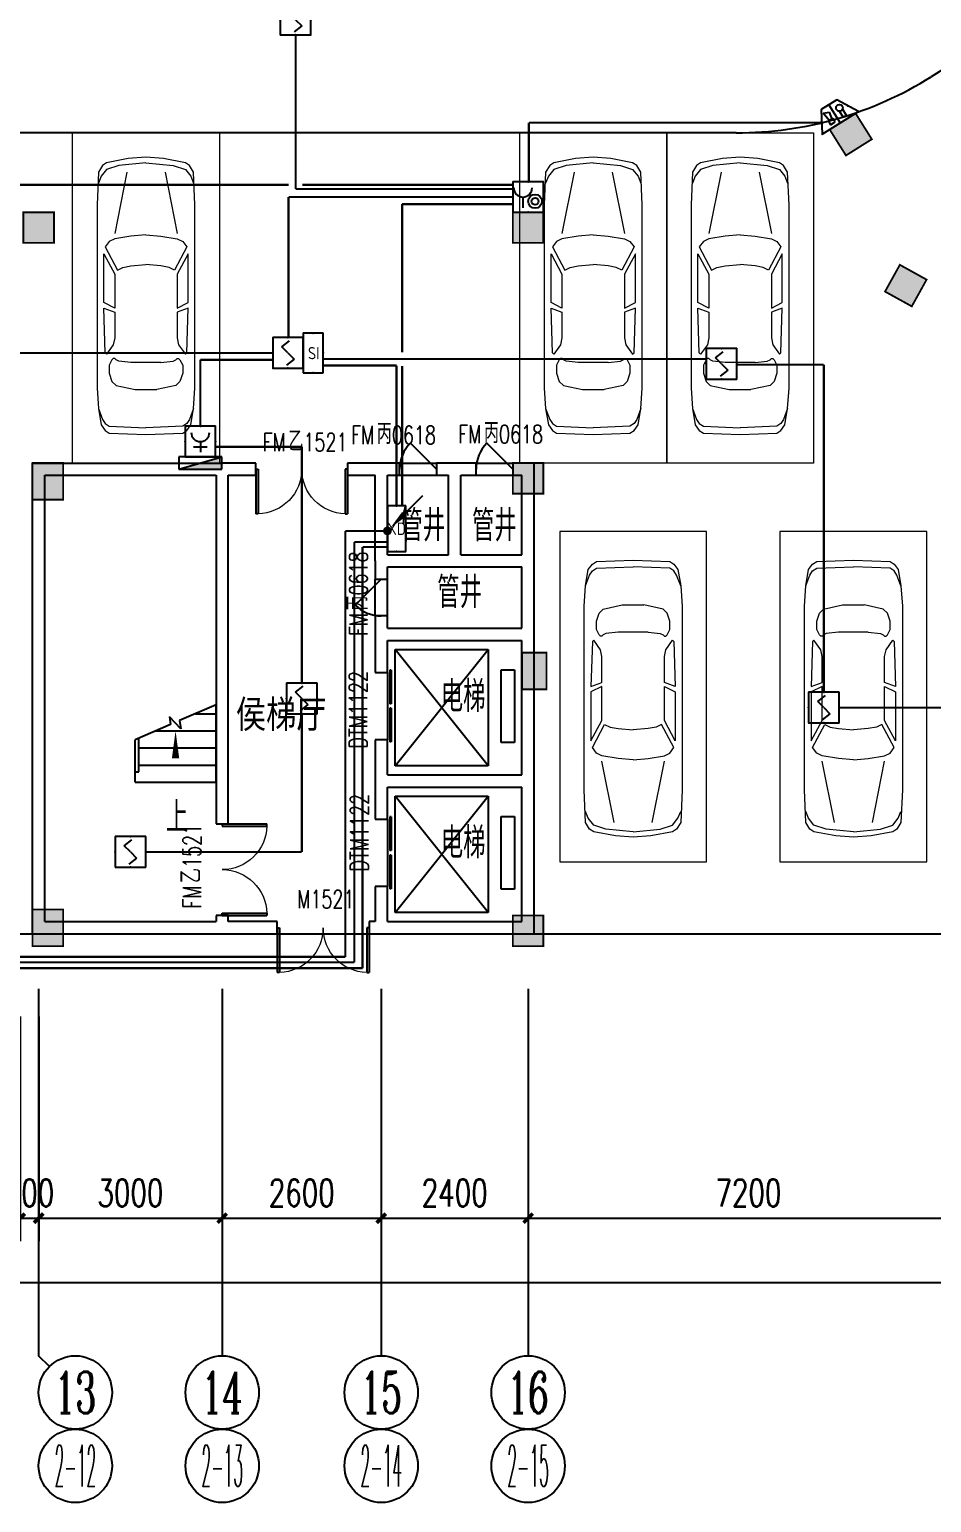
# Model space of a CAD drawing. Extents: x -6243262 to 3079315, y -2914302 to 172723.
# Drawn here: x -2335129 to -2320385, y -1016897 to -992807 of the extents above; entities that cross this region are included whole.
import ezdxf
from ezdxf.enums import TextEntityAlignment as Align

# ---------------------------------------------------------------- set-up
doc = ezdxf.new("R2010")
doc.units = 0
doc.header["$LTSCALE"] = 1000
doc.linetypes.add('DOTE', pattern=[2.42, 2, -0.2, 0.02, -0.2])
for name, color, linetype in [('0-柱2', 6, 'Continuous'), ('0-柱网', 2, 'Continuous'), ('0-道路', 4, 'Continuous'), ('A-DOOR', 141, 'Continuous'), ('A-DOOR-IDEN', 7, 'Continuous'), ('A-FLOR-EVTR', 2, 'Continuous'), ('AXIS', 3, 'Continuous'), ('AXIS_TEXT', 7, 'Continuous'), ('DIM_SYMB', 3, 'Continuous'), ('DOOR_FIRE', 4, 'Continuous'), ('DOOR_FIRE_TEXT', 7, 'Continuous'), ('EQUIP-消防', 3, 'Continuous'), ('EQUIP-箱柜', 3, 'Continuous'), ('EQUIP_消火栓', 7, 'Continuous'), ('LWIRE', 4, 'Continuous'), ('PUB_TEXT', 7, 'Continuous'), ('STAIR', 2, 'Continuous'), ('WALL', 9, 'Continuous'), ('WINDOW', 4, 'Continuous'), ('WINDOW_TEXT', 7, 'Continuous'), ('WIRE-消防', 5, 'DOTE'), ('WIRE-消防控制', 4, 'TG_C'), ('WIRE-消防电话', 4, 'TG_F')]:
    doc.layers.add(name, color=color, linetype=linetype)
doc.layers.add('车位', color=252, linetype='Continuous', lineweight=5)
doc.styles.add('-宋体', font='', dxfattribs={"width": 0.8})
doc.styles.add('_TCH_AXIS', font='COMPLEX', dxfattribs={"bigfont": 'GBCBIG'})
doc.styles.add('_TCH_DIM', font='SIMPLEX', dxfattribs={"bigfont": 'GBCBIG'})
doc.styles.add('_TCH_DIM_T3', font='SIMPLEX', dxfattribs={"width": 0.705882, "bigfont": 'GBCBIG'})
doc.styles.add('_TCH_WINDOW', font='SIMPLEX', dxfattribs={"height": 3.5, "bigfont": 'GBCBIG'})
doc.styles.add('_TEL_ATTDEF', font='gbenor', dxfattribs={"bigfont": 'gbcbig'})
doc.styles.add('_TEL_DIM', font='SIMPLEX', dxfattribs={"width": 0.8, "height": 3.5, "bigfont": 'HZTXT'})
doc.styles.add('COMPLEX', font='COMPLEX')
doc.styles.get("Standard").update_dxf_attribs({"font": 'gbenor.shx', "bigfont": 'gbcbig.shx'})
doc.styles.add('TG_LINETYPE', font='SIMPLEX', dxfattribs={"width": 0.8, "height": 3.5, "bigfont": 'HZTXT'})
doc.styles.get('-宋体').set_extended_font_data('SimSun')
doc.linetypes.add('TG_C', pattern='A,2,-0.4,["C",TG_LINETYPE,S=0.1,R=0,X=-0.27,Y=-0.15],0', length=2.4)
doc.linetypes.add('TG_F', pattern='A,2,-0.4,["F",TG_LINETYPE,S=0.1,R=0,X=-0.28,Y=-0.15],0', length=2.4)
doc.dimstyles.new('_TCH_ARCH&&150', dxfattribs={"dimtxt": 446.25, "dimasz": 150, "dimexe": 375, "dimexo": 450, "dimgap": 189.375, "dimtad": 1, "dimdec": 0, "dimzin": 0, "dimdsep": 46, "dimtxsty": '_TCH_DIM_T3', "dimblk": 'ARCHTICK', "dimcen": 0.09, "dimclrt": 7, "dimazin": 2, "dimtfac": 1, "dimtdec": 0, "dimtix": 1, "dimtmove": 2, "dimatfit": 3, "dimfxl": 0, "dimtolj": 1, "dimtzin": 0, "dimarcsym": 0})

# ---------------------------------------------------------------- blocks, each defined once
blk = doc.blocks.new('chewei')
at = {"layer": '车位', "color": 0}
for p, q in [((49023, 154737), (49090, 154915)), ((49090, 154915), (49134, 154982)), ((49134, 154982), (49201, 155026)), ((49201, 155026), (49801, 155049)), ((50401, 155026), (49801, 155049)), ((50467, 154982), (50401, 155026)), ((50512, 154915), (50467, 154982)), ((50578, 154737), (50512, 154915)), ((49312, 154360), (49623, 154426)), ((49623, 154426), (49978, 154426)), ((50290, 154360), (49978, 154426)), ((49201, 154160), (49245, 154293)), ((49245, 154293), (49312, 154360)), ((50356, 154293), (50290, 154360)), ((50401, 154160), (50356, 154293)), ((49201, 154026), (49201, 154160)), ((49245, 153938), (49201, 154026)), ((49267, 153915), (49245, 153938)), ((49312, 153938), (49290, 153915)), ((49356, 153960), (49312, 153938)), ((49556, 153982), (49356, 153960)), ((50045, 153982), (49556, 153982)), ((50045, 153982), (50245, 153960)), ((50245, 153960), (50290, 153938)), ((50290, 153938), (50312, 153915)), ((50334, 153915), (50356, 153938)), ((50356, 153938), (50401, 154026)), ((50401, 154026), (50401, 154160)), ((49134, 153826), (49112, 153093)), ((49156, 153849), (49134, 153826)), ((49267, 153693), (49156, 153849)), ((49290, 153915), (49267, 153915)), ((50312, 153915), (50334, 153915)), ((50334, 153693), (50445, 153849)), ((50445, 153849), (50467, 153826)), ((50467, 153826), (50490, 153093)), ((49290, 153582), (49267, 153693)), ((49290, 153160), (49290, 153582)), ((50312, 153582), (50334, 153693)), ((50312, 153160), (50312, 153582)), ((49112, 153093), (49290, 153160)), ((49290, 153093), (49112, 153004)), ((49112, 153004), (49112, 152204)), ((49290, 152538), (49290, 153093)), ((50490, 153093), (50312, 153160)), ((50312, 153093), (50490, 153004)), ((50312, 152538), (50312, 153093)), ((50490, 153004), (50490, 152204)), ((49112, 152204), (49290, 152538)), ((50490, 152204), (50312, 152538)), ((49134, 152093), (49334, 152471)), ((49334, 152471), (49423, 152427)), ((49423, 152427), (49556, 152404)), ((49556, 152404), (49801, 152382)), ((50045, 152404), (49801, 152382)), ((50178, 152427), (50045, 152404)), ((50267, 152471), (50178, 152427)), ((50467, 152093), (50267, 152471)), ((49201, 152004), (49134, 152093)), ((50401, 152004), (50467, 152093)), ((49290, 151960), (49201, 152004)), ((49556, 151916), (49290, 151960)), ((49490, 150871), (49290, 151871)), ((49801, 151893), (49556, 151916)), ((49801, 151893), (50045, 151916)), ((50045, 151916), (50312, 151960)), ((50112, 150871), (50312, 151871)), ((50312, 151960), (50401, 152004)), ((49067, 150938), (49023, 151049)), ((50534, 150938), (50578, 151049)), ((49156, 150827), (49067, 150938)), ((49356, 150760), (49156, 150827)), ((50245, 150760), (50445, 150827)), ((50445, 150827), (50534, 150938)), ((49801, 150716), (49356, 150760)), ((49801, 150716), (50245, 150760))]:
    blk.add_line(p, q, dxfattribs=at)
for points in [[(48601, 150227), (51001, 150227), (51001, 155627), (48601, 155627)], [(50578, 154737), (50601, 154404), (50601, 151404), (50578, 150871), (50512, 150760), (50445, 150716), (50090, 150649), (49801, 150627), (49512, 150649), (49156, 150716), (49090, 150760), (49023, 150871), (49001, 151404), (49001, 154404), (49023, 154737), (49067, 155004), (49134, 155093), (49201, 155137), (49801, 155160), (50401, 155137), (50467, 155093), (50534, 155004)]]:
    blk.add_lwpolyline(points, close=True, dxfattribs=at)
blk = doc.blocks.new('0-柱2')
at = {"layer": '0-柱2'}
h = blk.add_hatch(color=0, dxfattribs=at)
h.dxf.hatch_style = 1
h.paths.add_polyline_path([(63729, 13354), (63995, 12930), (64418, 13195), (64152, 13619)])
h = blk.add_hatch(color=0, dxfattribs=at)
h.dxf.hatch_style = 1
h.paths.add_polyline_path([(50550, 12000), (51050, 12000), (51050, 11500), (50550, 11500)])
h = blk.add_hatch(color=0, dxfattribs=at)
h.dxf.hatch_style = 1
h.paths.add_polyline_path([(58550, 12000), (59050, 12000), (59050, 11500), (58550, 11500)])
h = blk.add_hatch(color=0, dxfattribs=at)
h.dxf.hatch_style = 1
h.paths.add_polyline_path([(64634, 10704), (65071, 10462), (65313, 10899), (64876, 11141)])
at = {"layer": '0-柱2', "color": 0, "const_width": 30}
for points in [[(63729, 13354), (63995, 12930), (64418, 13195), (64152, 13619)], [(50550, 12000), (51050, 12000), (51050, 11500), (50550, 11500)], [(58550, 12000), (59050, 12000), (59050, 11500), (58550, 11500)], [(64634, 10704), (65071, 10462), (65313, 10899), (64876, 11141)]]:
    blk.add_lwpolyline(points, close=True, dxfattribs=at)
blk = doc.blocks.new('宿舍楼柱网1')
at = {"layer": '0-柱网'}
h = blk.add_hatch(color=0, dxfattribs=at)
h.dxf.hatch_style = 1
h.paths.add_polyline_path([(631658, 145126), (632158, 145126), (632158, 144526), (631658, 144526)])
h = blk.add_hatch(color=0, dxfattribs=at)
h.dxf.hatch_style = 1
h.paths.add_polyline_path([(639508, 145126), (640008, 145126), (640008, 144626), (639508, 144626)])
h = blk.add_hatch(color=0, dxfattribs=at)
h.dxf.hatch_style = 1
h.paths.add_polyline_path([(639658, 142026), (640058, 142026), (640058, 141426), (639658, 141426)])
h = blk.add_hatch(color=0, dxfattribs=at)
h.dxf.hatch_style = 1
h.paths.add_polyline_path([(631658, 137826), (632158, 137826), (632158, 137226), (631658, 137226)])
h = blk.add_hatch(color=0, dxfattribs=at)
h.dxf.hatch_style = 1
h.paths.add_polyline_path([(639508, 137726), (640008, 137726), (640008, 137226), (639508, 137226)])
at = {"layer": '0-柱网', "color": 0, "const_width": 30}
for points in [[(631658, 145126), (632158, 145126), (632158, 144526), (631658, 144526)], [(639508, 145126), (640008, 145126), (640008, 144626), (639508, 144626)], [(639658, 142026), (640058, 142026), (640058, 141426), (639658, 141426)], [(631658, 137826), (632158, 137826), (632158, 137226), (631658, 137226)], [(639508, 137726), (640008, 137726), (640008, 137226), (639508, 137226)]]:
    blk.add_lwpolyline(points, close=True, dxfattribs=at)
blk = doc.blocks.new('_ArchTick')
at = {"color": 0, "linetype": 'ByBlock', "const_width": 0.4}
blk.add_lwpolyline([(-0.5, -0.5), (0.5, 0.5)], dxfattribs=at)
blk = doc.blocks.new('*D423')
at = {"layer": 'AXIS', "color": 0, "lineweight": -2, "transparency": 16777216}
for p, q in [((1160029, -1149834), (1160029, -1154259)), ((1234029, -1149834), (1234029, -1154259)), ((1160029, -1153884), (1234029, -1153884))]:
    blk.add_line(p, q, dxfattribs=at)
at = {"layer": 'Defpoints', "color": 0, "transparency": 16777216}
for p in [(1160029, -1149384), (1234029, -1149384), (1234029, -1153884)]:
    blk.add_point(p, dxfattribs=at)
at = {"layer": 'AXIS', "color": 0, "lineweight": -2, "transparency": 16777216, "xscale": 150, "yscale": 150, "zscale": 150, "rotation": 180}
blk.add_blockref('_ArchTick', (1160029, -1153884), dxfattribs=at)
at = {"layer": 'AXIS', "color": 0, "lineweight": -2, "transparency": 16777216, "xscale": 150, "yscale": 150, "zscale": 150}
blk.add_blockref('_ArchTick', (1234029, -1153884), dxfattribs=at)
at = {"layer": 'AXIS', "color": 7, "transparency": 16777216, "insert": (1197029, -1153472), "char_height": 446.2, "attachment_point": 5, "style": '_TCH_DIM_T3'}
blk.add_mtext('\\A1;74000', dxfattribs=at)
blk = doc.blocks.new('*D433')
at = {"layer": 'AXIS', "color": 0, "lineweight": -2, "transparency": 16777216}
for p, q in [((1210429, -1149534), (1210429, -1153209)), ((1210729, -1149534), (1210729, -1153209)), ((1210429, -1152834), (1210279, -1152834)), ((1210429, -1152834), (1210729, -1152834)), ((1210729, -1152834), (1210879, -1152834))]:
    blk.add_line(p, q, dxfattribs=at)
at = {"layer": 'Defpoints', "color": 0, "transparency": 16777216}
for p in [(1210429, -1149084), (1210729, -1149084), (1210729, -1152834)]:
    blk.add_point(p, dxfattribs=at)
at = {"layer": 'AXIS', "color": 0, "lineweight": -2, "transparency": 16777216, "xscale": 150, "yscale": 150, "zscale": 150}
blk.add_blockref('_ArchTick', (1210429, -1152834), dxfattribs=at)
at = {"layer": 'AXIS', "color": 0, "lineweight": -2, "transparency": 16777216, "xscale": 150, "yscale": 150, "zscale": 150, "rotation": 180}
blk.add_blockref('_ArchTick', (1210729, -1152834), dxfattribs=at)
at = {"layer": 'AXIS', "color": 7, "transparency": 16777216, "insert": (1210579, -1152422), "char_height": 446.2, "attachment_point": 5, "style": '_TCH_DIM_T3'}
blk.add_mtext('\\A1;300', dxfattribs=at)
blk = doc.blocks.new('*D434')
at = {"layer": 'AXIS', "color": 0, "lineweight": -2, "transparency": 16777216}
for p, q in [((1210729, -1149534), (1210729, -1153209)), ((1213729, -1149534), (1213729, -1153209)), ((1210729, -1152834), (1213729, -1152834))]:
    blk.add_line(p, q, dxfattribs=at)
at = {"layer": 'Defpoints', "color": 0, "transparency": 16777216}
for p in [(1210729, -1149084), (1213729, -1149084), (1213729, -1152834)]:
    blk.add_point(p, dxfattribs=at)
at = {"layer": 'AXIS', "color": 0, "lineweight": -2, "transparency": 16777216, "xscale": 150, "yscale": 150, "zscale": 150, "rotation": 180}
blk.add_blockref('_ArchTick', (1210729, -1152834), dxfattribs=at)
at = {"layer": 'AXIS', "color": 0, "lineweight": -2, "transparency": 16777216, "xscale": 150, "yscale": 150, "zscale": 150}
blk.add_blockref('_ArchTick', (1213729, -1152834), dxfattribs=at)
at = {"layer": 'AXIS', "color": 7, "transparency": 16777216, "insert": (1212229, -1152422), "char_height": 446.2, "attachment_point": 5, "style": '_TCH_DIM_T3'}
blk.add_mtext('\\A1;3000', dxfattribs=at)
blk = doc.blocks.new('*D435')
at = {"layer": 'AXIS', "color": 0, "lineweight": -2, "transparency": 16777216}
for p, q in [((1213729, -1149534), (1213729, -1153209)), ((1216329, -1149534), (1216329, -1153209)), ((1213729, -1152834), (1216329, -1152834))]:
    blk.add_line(p, q, dxfattribs=at)
at = {"layer": 'Defpoints', "color": 0, "transparency": 16777216}
for p in [(1213729, -1149084), (1216329, -1149084), (1216329, -1152834)]:
    blk.add_point(p, dxfattribs=at)
at = {"layer": 'AXIS', "color": 0, "lineweight": -2, "transparency": 16777216, "xscale": 150, "yscale": 150, "zscale": 150, "rotation": 180}
blk.add_blockref('_ArchTick', (1213729, -1152834), dxfattribs=at)
at = {"layer": 'AXIS', "color": 0, "lineweight": -2, "transparency": 16777216, "xscale": 150, "yscale": 150, "zscale": 150}
blk.add_blockref('_ArchTick', (1216329, -1152834), dxfattribs=at)
at = {"layer": 'AXIS', "color": 7, "transparency": 16777216, "insert": (1215029, -1152422), "char_height": 446.2, "attachment_point": 5, "style": '_TCH_DIM_T3'}
blk.add_mtext('\\A1;2600', dxfattribs=at)
blk = doc.blocks.new('*D436')
at = {"layer": 'AXIS', "color": 0, "lineweight": -2, "transparency": 16777216}
for p, q in [((1216329, -1149534), (1216329, -1153209)), ((1218729, -1149534), (1218729, -1153209)), ((1216329, -1152834), (1218729, -1152834))]:
    blk.add_line(p, q, dxfattribs=at)
at = {"layer": 'Defpoints', "color": 0, "transparency": 16777216}
for p in [(1216329, -1149084), (1218729, -1149084), (1218729, -1152834)]:
    blk.add_point(p, dxfattribs=at)
at = {"layer": 'AXIS', "color": 0, "lineweight": -2, "transparency": 16777216, "xscale": 150, "yscale": 150, "zscale": 150, "rotation": 180}
blk.add_blockref('_ArchTick', (1216329, -1152834), dxfattribs=at)
at = {"layer": 'AXIS', "color": 0, "lineweight": -2, "transparency": 16777216, "xscale": 150, "yscale": 150, "zscale": 150}
blk.add_blockref('_ArchTick', (1218729, -1152834), dxfattribs=at)
at = {"layer": 'AXIS', "color": 7, "transparency": 16777216, "insert": (1217529, -1152422), "char_height": 446.2, "attachment_point": 5, "style": '_TCH_DIM_T3'}
blk.add_mtext('\\A1;2400', dxfattribs=at)
blk = doc.blocks.new('*D437')
at = {"layer": 'AXIS', "color": 0, "lineweight": -2, "transparency": 16777216}
for p, q in [((1218729, -1149534), (1218729, -1153209)), ((1225929, -1149534), (1225929, -1153209)), ((1218729, -1152834), (1225929, -1152834))]:
    blk.add_line(p, q, dxfattribs=at)
at = {"layer": 'Defpoints', "color": 0, "transparency": 16777216}
for p in [(1218729, -1149084), (1225929, -1149084), (1225929, -1152834)]:
    blk.add_point(p, dxfattribs=at)
at = {"layer": 'AXIS', "color": 0, "lineweight": -2, "transparency": 16777216, "xscale": 150, "yscale": 150, "zscale": 150, "rotation": 180}
blk.add_blockref('_ArchTick', (1218729, -1152834), dxfattribs=at)
at = {"layer": 'AXIS', "color": 0, "lineweight": -2, "transparency": 16777216, "xscale": 150, "yscale": 150, "zscale": 150}
blk.add_blockref('_ArchTick', (1225929, -1152834), dxfattribs=at)
at = {"layer": 'AXIS', "color": 7, "transparency": 16777216, "insert": (1222329, -1152422), "char_height": 446.2, "attachment_point": 5, "style": '_TCH_DIM_T3'}
blk.add_mtext('\\A1;7200', dxfattribs=at)
blk = doc.blocks.new('_AXISO')
at = {"color": 0}
blk.add_circle((0, 0), 0.5, dxfattribs=at)
at = {"layer": 'AXIS_TEXT', "color": 0, "style": 'COMPLEX', "width": 1.041667}
blk.add_attdef('A', text='', height=0.56, dxfattribs=at).set_placement((-0.25, -0.28), (0.25, -0.28), align=Align.FIT)
blk = doc.blocks.new('$DORLIB2D$00000127')
at = {"color": 0}
for points in [[(-0.533, 0.795), (-0.533, 0.69)], [(-0.033, 0.795), (-0.533, 0.795)], [(-0.033, 0.69), (-0.533, 0.69)], [(-0.033, 0.795), (-0.033, 0.69)], [(0.533, 0.795), (0.033, 0.795)], [(0.033, 0.795), (0.033, 0.69)], [(0.533, 0.69), (0.033, 0.69)], [(0.533, 0.795), (0.533, 0.69)], [(0.5, 0.5), (-0.5, 0.5)]]:
    blk.add_lwpolyline(points, dxfattribs=at)
blk = doc.blocks.new('$DorLib2D$00000114')
at = {"color": 0}
blk.add_line((0.5, 0), (-0.207, 0.707), dxfattribs=at)
blk.add_arc((0.5, 0), 1, 135, 180, dxfattribs=at)
blk = doc.blocks.new('$DorLib2D$00000002')
at = {"color": 0}
for p, q in [((-0.5, 0), (-0.5, 0.4875)), ((-0.475, 0.4875), (-0.5, 0.4875)), ((-0.475, 0), (-0.475, 0.4875)), ((0.475, 0), (0.475, 0.4875)), ((0.475, 0.4875), (0.5, 0.4875)), ((0.5, 0), (0.5, 0.4875)), ((-0.5, 0), (-0.475, 0)), ((0.5, 0), (0.475, 0))]:
    blk.add_line(p, q, dxfattribs=at)
at = {"color": 0, "lineweight": 13}
for centre, start, end in [((-0.4875, 0), 0, 88.53072), ((0.4875, 0), 91.46928, 180)]:
    blk.add_arc(centre, 0.4875, start, end, dxfattribs=at)
blk = doc.blocks.new('$Equip$00002649')
for p, q in [((-0.5, 0.5), (-0.5, -0.5)), ((0.5, 0.5), (-0.5, 0.5)), ((0.5, -0.5), (0.5, 0.5)), ((-0.2, 0.2), (0.05, 0.4)), ((0, 0), (-0.2, 0.2)), ((0, 0), (0.2, -0.2)), ((0.2, -0.2), (-0.05, -0.4)), ((-0.5, -0.5), (0.5, -0.5))]:
    blk.add_line(p, q)
at = {"const_width": 0.04}
blk.add_lwpolyline([(-0.5, 0.5), (0.5, 0.5), (0.5, -0.5), (-0.5, -0.5), (-0.5, 0.5), (0.5, 0.5)], dxfattribs=at)
for p in [(0, 0.5), (-0.5, 0), (0.5, 0), (0, -0.5)]:
    blk.add_point(p)
at = {"color": 7, "flags": 1}
for tag, height, p in [('A', 0.00002, (0, 0)), ('B', 0.4, (0.762, -0.208))]:
    blk.add_attdef(tag, text='', height=height, dxfattribs=at).set_placement(p, align=Align.MIDDLE_CENTER)
blk = doc.blocks.new('$equip$00002656')
for p, q in [((-0.5, 1), (-0.5, 0)), ((0.5, 1), (-0.5, 1)), ((0.5, 0), (0.5, 1)), ((0, 0.5), (0, 0.15)), ((-0.5, 0), (0.5, 0)), ((-0.219, 0.331), (0.222, 0.331))]:
    blk.add_line(p, q)
at = {"const_width": 0.04}
blk.add_lwpolyline([(-0.5, 1), (0.5, 1), (0.5, 0), (-0.5, 0), (-0.5, 1), (0.5, 1)], dxfattribs=at)
blk.add_arc((0, 0.8), 0.3, 180, 0)
for p in [(0, 1), (-0.5, 0.5), (0.5, 0.5), (0, 0)]:
    blk.add_point(p)
at = {"color": 7, "flags": 1}
for tag, height, p in [('B', 0.4, (0.762, 0.292)), ('A', 0.00002, (0, 0))]:
    blk.add_attdef(tag, text='', height=height, dxfattribs=at).set_placement(p, align=Align.MIDDLE_CENTER)
blk = doc.blocks.new('$equip$00002655')
for p, q in [((-0.5, 1), (-0.5, 0)), ((0.5, 1), (-0.5, 1)), ((0.5, 0), (0.5, 1)), ((-0.169, 0.5), (-0.169, 0.15)), ((-0.5, 0), (0.5, 0))]:
    blk.add_line(p, q)
at = {"const_width": 0.04}
blk.add_lwpolyline([(-0.5, 1), (0.5, 1), (0.5, 0), (-0.5, 0), (-0.5, 1), (0.5, 1)], dxfattribs=at)
for radius in [0.226, 0.113]:
    blk.add_circle((0.227, 0.36), radius)
blk.add_arc((-0.169, 0.8), 0.3, 180, 0)
for p in [(0, 1), (-0.5, 0.5), (0.5, 0.5), (0, 0)]:
    blk.add_point(p)
at = {"color": 7, "flags": 1}
for tag, height, p in [('B', 0.4, (0.762, 0.292)), ('A', 0.00002, (0, 0))]:
    blk.add_attdef(tag, text='', height=height, dxfattribs=at).set_placement(p, align=Align.MIDDLE_CENTER)
blk = doc.blocks.new('$equip$00002679')
for p, q in [((-0.3, 0.699), (-0.703, 0)), ((-0.264, 0.249), (-0.304, 0.569)), ((-0.304, 0.569), (-0.128, 0.489)), ((0.3, 0.699), (-0.3, 0.699)), ((0.3, 0.699), (-0.3, 0.699)), ((-0.128, 0.489), (-0.168, 0.249)), ((0, 0.699), (0, 0)), ((0.703, 0), (0.3, 0.699)), ((-0.703, 0), (0.703, 0)), ((-0.304, 0.249), (-0.304, 0.113)), ((-0.128, 0.249), (-0.304, 0.249)), ((-0.304, 0.113), (-0.128, 0.113)), ((-0.128, 0.113), (-0.128, 0.249)), ((0.174, 0.11), (0.174, 0.338)), ((0.294, 0.11), (0.174, 0.11)), ((0.294, 0.338), (0.294, 0.11))]:
    blk.add_line(p, q)
at = {"const_width": 0.04}
for points in [[(-0.299, 0.699), (0.301, 0.699), (0.703, 0), (-0.702, 0), (-0.299, 0.699), (0.301, 0.699)], [(-0.3, 0.699), (0.3, 0.699), (0.703, 0), (-0.703, 0), (-0.3, 0.699), (0.3, 0.699)]]:
    blk.add_lwpolyline(points, dxfattribs=at)
blk.add_circle((0.234, 0.43), 0.111)
for p in [(0, 0.699), (-0.501, 0.349), (0, 0), (0.502, 0.349)]:
    blk.add_point(p)
at = {"color": 7, "flags": 1}
for tag, height, p in [('B', 0.4, (0.961, 0.299)), ('A', 0.00002, (0, 0))]:
    blk.add_attdef(tag, text='', height=height, dxfattribs=at).set_placement(p, align=Align.MIDDLE_CENTER)
blk = doc.blocks.new('$TelecSys$00000078')
for p, q in [((1.15, 1.15), (0.55, 0.55)), ((0.104, 0.104), (0.104, 0.104)), ((-0.104, -0.104), (-0.104, -0.104))]:
    blk.add_line(p, q)
at = {"const_width": 0.142}
blk.add_lwpolyline([(-0.071, 0, 1), (0.071, 0, 1)], format="xyb", close=True, dxfattribs=at)
blk.add_solid([(0.62, 0.48), (0.48, 0.62), (0.1, 0.1)])
at = {"width": 0.8, "flags": 9}
blk.add_attdef('A', (0, 0), '', height=0.00002, dxfattribs=at)
blk = doc.blocks.new('$equip$00002705')
for p, q in [((-0.75, 0.6), (-0.75, 0)), ((0.75, 0.6), (-0.75, 0.6)), ((0.75, 0), (0.75, 0.6)), ((-0.75, 0), (0.75, 0))]:
    blk.add_line(p, q)
at = {"const_width": 0.04}
blk.add_lwpolyline([(-0.75, 0.6), (-0.75, 0), (0.75, 0), (0.75, 0.6), (-0.75, 0.6), (-0.75, 0)], dxfattribs=at)
for p in [(0, 0.6), (-0.75, 0.3), (0, 0), (0.75, 0.3)]:
    blk.add_point(p)
at = {"color": 7, "style": '_TEL_DIM'}
blk.add_attdef('$TEXT$', text='', height=0.4, dxfattribs=at).set_placement((0, 0.3), align=Align.MIDDLE_CENTER)
at = {"color": 7, "style": '_TEL_DIM', "flags": 1}
for tag in ['REMARK', 'A']:
    blk.add_attdef(tag, text='', height=0.4, dxfattribs=at).set_placement((0, 0), align=Align.MIDDLE_CENTER)
blk = doc.blocks.new('$equip$00002776')
for p, q in [((0.65, 0.65), (-0.65, 0.65)), ((-0.65, 0.65), (-0.65, 0)), ((0.65, 0), (0.65, 0.65)), ((-0.65, 0), (0.65, 0))]:
    blk.add_line(p, q)
at = {"const_width": 0.04}
blk.add_lwpolyline([(-0.65, 0.65), (-0.65, 0), (0.65, 0), (0.65, 0.65), (-0.65, 0.65), (-0.65, 0)], dxfattribs=at)
for p in [(0, 0.65), (-0.65, 0.325), (0, 0), (0.65, 0.325)]:
    blk.add_point(p)
at = {"color": 7}
blk.add_attdef('$TEXT$', text='', height=0.4, dxfattribs=at).set_placement((0.006, 0.343), align=Align.MIDDLE_CENTER)
at = {"color": 7, "flags": 1}
for tag, p in [('A', (0, 0)), ('B', (0.905, 0.246))]:
    blk.add_attdef(tag, text='', height=0.4, dxfattribs=at).set_placement(p, align=Align.MIDDLE_CENTER)
blk = doc.blocks.new('$TwtSys$00000434')
for p, q in [((-0.5, 0.5), (-0.5, -0.5)), ((-0.5, -0.5), (0.5, 0.5)), ((0.5, 0.5), (-0.5, 0.5)), ((0.5, -0.5), (0.5, 0.5)), ((-0.5, -0.5), (0.5, -0.5))]:
    blk.add_line(p, q)
blk.add_solid([(0.5, -0.5), (0.5, 0.5), (-0.5, -0.5)])
blk = doc.blocks.new('43242')
at = {"color": 8}
blk.add_lwpolyline([(1178128.8, -1148184.4), (1234087.7, -1148184.4), (1238763.2, -1139736), (1224498.8, -1116977.4)], dxfattribs=at)
at = {"layer": '0-道路', "color": 8}
for p, q in [((1232465.2, -1129687.6), (1225316.3, -1134168.3)), ((1222129.8, -1135084.4), (1174328.7, -1135084.4))]:
    blk.add_line(p, q, dxfattribs=at)
blk.add_arc((1222129.8, -1129084.4), 6000, 270, 302.07828, dxfattribs=at)
at = {"layer": 'A-FLOR-EVTR', "color": 8, "ltscale": 0.5}
for p, q in [((1216553.8, -1145434.4), (1216553.8, -1143534.4)), ((1216553.8, -1143534.4), (1218073.8, -1143534.4)), ((1218073.8, -1145434.4), (1216553.8, -1143534.4)), ((1216553.8, -1145434.4), (1218073.8, -1143534.4)), ((1218073.8, -1143534.4), (1218073.8, -1145434.4)), ((1218288.8, -1145054.4), (1218288.8, -1143864.4)), ((1218288.8, -1143864.4), (1218503.8, -1143864.4)), ((1218503.8, -1143864.4), (1218503.8, -1145054.4)), ((1218503.8, -1145054.4), (1218288.8, -1145054.4)), ((1218073.8, -1145434.4), (1216553.8, -1145434.4)), ((1216553.8, -1147834.4), (1216553.8, -1145934.4)), ((1216553.8, -1145934.4), (1218073.8, -1145934.4)), ((1218073.8, -1147834.4), (1216553.8, -1145934.4)), ((1216553.8, -1147834.4), (1218073.8, -1145934.4)), ((1218073.8, -1145934.4), (1218073.8, -1147834.4)), ((1218288.8, -1147454.4), (1218288.8, -1146264.4)), ((1218288.8, -1146264.4), (1218503.8, -1146264.4)), ((1218503.8, -1146264.4), (1218503.8, -1147454.4)), ((1218503.8, -1147454.4), (1218288.8, -1147454.4)), ((1218073.8, -1147834.4), (1216553.8, -1147834.4))]:
    blk.add_line(p, q, dxfattribs=at)
at = {"layer": 'AXIS', "color": 8}
for p, q in [((1210728.8, -1149084.4), (1210728.8, -1155084.4)), ((1213728.8, -1149084.4), (1213728.8, -1155084.4)), ((1216328.8, -1149084.4), (1216328.8, -1155084.4)), ((1218728.8, -1149084.4), (1218728.8, -1155084.4)), ((1210904.5, -1155260.1), (1210728.8, -1155084.4))]:
    blk.add_line(p, q, dxfattribs=at)
for centre in [(1211328.8, -1156884.4), (1213728.8, -1156884.4), (1216328.8, -1156884.4), (1218728.8, -1156884.4)]:
    blk.add_circle(centre, 600, dxfattribs=at)
at = {"layer": 'DIM_SYMB', "color": 8}
blk.add_lwpolyline([(1212966.3, -1145844.4, 0, 0, 0), (1212966.3, -1144864.4, 0, 120, 0), (1212966.3, -1145314.4, 0, 0, 0)], format="xyseb", dxfattribs=at)
at = {"layer": 'STAIR', "color": 8}
for p, q in [((1213628.8, -1144438.4), (1213030.4, -1144696.7)), ((1213628.8, -1145704.4), (1213628.8, -1144438.4)), ((1212883.8, -1144760), (1212303.8, -1145010.4)), ((1213050, -1144830.2), (1212865.4, -1144634.6)), ((1212865.4, -1144634.6), (1212883.8, -1144760)), ((1213030.4, -1144696.7), (1213050, -1144830.2)), ((1213290.6, -1144584.4), (1213628.8, -1144584.4)), ((1212363.8, -1145534.4), (1212363.8, -1144984.5)), ((1212642, -1144864.4), (1213628.8, -1144864.4)), ((1212303.8, -1145534.4), (1212303.8, -1145010.4)), ((1212303.8, -1145534.4), (1212303.8, -1145010.4)), ((1212363.8, -1145144.4), (1213628.8, -1145144.4)), ((1212363.8, -1145424.4), (1213628.8, -1145424.4)), ((1212303.8, -1145704.4), (1212303.8, -1145534.4)), ((1212303.8, -1145534.4), (1212363.8, -1145534.4)), ((1212303.8, -1145704.4), (1213628.8, -1145704.4))]:
    blk.add_line(p, q, dxfattribs=at)
at = {"layer": 'WALL', "color": 8}
for p, q in [((1210628.8, -1140484.4), (1213728.8, -1140484.4)), ((1210628.8, -1148184.4), (1210628.8, -1140484.4)), ((1214278.8, -1140484.4), (1213728.8, -1140484.4)), ((1214278.8, -1140684.4), (1214278.8, -1140484.4)), ((1216328.8, -1140484.4), (1215778.8, -1140484.4)), ((1215778.8, -1140484.4), (1215778.8, -1140684.4)), ((1216628.8, -1140484.4), (1216328.8, -1140484.4)), ((1216628.8, -1140684.4), (1216628.8, -1140484.4)), ((1217528.8, -1140484.4), (1217228.8, -1140484.4)), ((1217228.8, -1140484.4), (1217228.8, -1140684.4)), ((1217878.8, -1140484.4), (1217528.8, -1140484.4)), ((1217878.8, -1140684.4), (1217878.8, -1140484.4)), ((1218828.8, -1140484.4), (1218478.8, -1140484.4)), ((1218478.8, -1140484.4), (1218478.8, -1140684.4)), ((1218828.8, -1142084.4), (1218828.8, -1140484.4)), ((1210828.8, -1140684.4), (1213628.8, -1140684.4)), ((1210828.8, -1147984.4), (1210828.8, -1140684.4)), ((1213628.8, -1140684.4), (1213628.8, -1146384.4)), ((1213828.8, -1146384.4), (1213828.8, -1140684.4)), ((1213828.8, -1140684.4), (1214278.8, -1140684.4)), ((1215778.8, -1140684.4), (1216228.8, -1140684.4)), ((1216228.8, -1142084.4), (1216228.8, -1140684.4)), ((1216428.8, -1141984.4), (1216428.8, -1140684.4)), ((1216428.8, -1140684.4), (1216628.8, -1140684.4)), ((1217228.8, -1140684.4), (1217428.8, -1140684.4)), ((1217428.8, -1141984.4), (1217428.8, -1140684.4)), ((1217628.8, -1141984.4), (1217628.8, -1140684.4)), ((1217628.8, -1140684.4), (1217878.8, -1140684.4)), ((1218478.8, -1140684.4), (1218628.8, -1140684.4)), ((1218628.8, -1141984.4), (1218628.8, -1140684.4)), ((1216228.8, -1142084.4), (1216228.8, -1142384.4)), ((1216428.8, -1141984.4), (1217428.8, -1141984.4)), ((1217628.8, -1141984.4), (1218628.8, -1141984.4)), ((1218828.8, -1143284.4), (1218828.8, -1142084.4)), ((1216428.8, -1142384.4), (1216428.8, -1142184.4)), ((1216428.8, -1142184.4), (1217528.8, -1142184.4)), ((1217528.8, -1142184.4), (1218628.8, -1142184.4)), ((1218628.8, -1143184.4), (1218628.8, -1142184.4)), ((1216228.8, -1142384.4), (1216428.8, -1142384.4)), ((1216428.8, -1142984.4), (1216228.8, -1142984.4)), ((1216228.8, -1142984.4), (1216228.8, -1143284.4)), ((1216428.8, -1143184.4), (1216428.8, -1142984.4)), ((1216228.8, -1143284.4), (1216228.8, -1143909.4)), ((1216428.8, -1143184.4), (1218628.8, -1143184.4)), ((1218828.8, -1145684.4), (1218828.8, -1143284.4)), ((1216428.8, -1143909.4), (1216428.8, -1143384.4)), ((1216428.8, -1143384.4), (1218628.8, -1143384.4)), ((1218628.8, -1145584.4), (1218628.8, -1143384.4)), ((1216228.8, -1143909.4), (1216428.8, -1143909.4)), ((1216428.8, -1145009.4), (1216228.8, -1145009.4)), ((1216228.8, -1145009.4), (1216228.8, -1145684.4)), ((1216428.8, -1145584.4), (1216428.8, -1145009.4)), ((1216228.8, -1145684.4), (1216228.8, -1146309.4)), ((1216428.8, -1145584.4), (1218628.8, -1145584.4)), ((1218828.8, -1148184.4), (1218828.8, -1145684.4)), ((1216428.8, -1146309.4), (1216428.8, -1145784.4)), ((1216428.8, -1145784.4), (1218628.8, -1145784.4)), ((1218628.8, -1147984.4), (1218628.8, -1145784.4)), ((1213628.8, -1146384.4), (1213828.8, -1146384.4)), ((1216228.8, -1146309.4), (1216428.8, -1146309.4)), ((1216428.8, -1147409.4), (1216228.8, -1147409.4)), ((1216228.8, -1147409.4), (1216228.8, -1147984.4)), ((1216428.8, -1147984.4), (1216428.8, -1147409.4)), ((1213828.8, -1147884.4), (1213628.8, -1147884.4)), ((1213628.8, -1147884.4), (1213628.8, -1147984.4)), ((1213828.8, -1147984.4), (1213828.8, -1147884.4)), ((1210828.8, -1147984.4), (1213628.8, -1147984.4)), ((1214628.8, -1147984.4), (1213828.8, -1147984.4)), ((1214628.8, -1148184.4), (1214628.8, -1147984.4)), ((1216228.8, -1147984.4), (1216128.8, -1147984.4)), ((1216128.8, -1147984.4), (1216128.8, -1148184.4)), ((1216428.8, -1147984.4), (1218628.8, -1147984.4)), ((1210628.8, -1148184.4), (1213728.8, -1148184.4)), ((1213728.8, -1148184.4), (1214628.8, -1148184.4)), ((1216128.8, -1148184.4), (1216328.8, -1148184.4)), ((1216328.8, -1148184.4), (1218828.8, -1148184.4))]:
    blk.add_line(p, q, dxfattribs=at)
at = {"layer": 'WINDOW', "color": 8}
for p, q in [((1216628.8, -1140484.4), (1217228.8, -1140484.4)), ((1217878.8, -1140484.4), (1218478.8, -1140484.4)), ((1216628.8, -1140684.4), (1217228.8, -1140684.4)), ((1217878.8, -1140684.4), (1218478.8, -1140684.4)), ((1216228.8, -1142984.4), (1216228.8, -1142384.4)), ((1216428.8, -1142984.4), (1216428.8, -1142384.4)), ((1214628.8, -1148184.4), (1216128.8, -1148184.4))]:
    blk.add_line(p, q, dxfattribs=at)
at = {"layer": '0-柱2', "color": 8}
blk.add_blockref('0-柱2', (1159928.8, -1148384.4), dxfattribs=at)
at = {"layer": '0-柱网', "color": 8}
blk.add_blockref('宿舍楼柱网1', (578970.9, -1285610.7), dxfattribs=at)
at = {"layer": 'A-DOOR', "color": 8}
ref = blk.add_blockref('$DORLIB2D$00000127', (1216328.8, -1144459.4), dxfattribs=dict(at, xscale=1100, yscale=-200, zscale=200, rotation=89.99999999998887))
ref.add_attrib('A', 'DTM1122', (1216100.9, -1145154.4), dxfattribs={"layer": 'A-DOOR-IDEN', "color": 8, "height": 297.5, "rotation": 90, "style": '_TCH_WINDOW', "width": 0.705882})
ref = blk.add_blockref('$DORLIB2D$00000127', (1216328.8, -1146859.4), dxfattribs=dict(at, xscale=1100, yscale=-200, zscale=200, rotation=90))
ref.add_attrib('A', 'DTM1122', (1216119.5, -1147165.2), dxfattribs={"layer": 'A-DOOR-IDEN', "color": 8, "height": 297.5, "rotation": 90, "style": '_TCH_WINDOW', "width": 0.705882})
at = {"layer": 'AXIS', "color": 8}
ref = blk.add_blockref('_AXISO', (1211328.8, -1155684.4), dxfattribs=dict(at, xscale=1200, yscale=1200, zscale=1200))
ref.add_attrib('A', '13', dxfattribs={"layer": 'AXIS_TEXT', "color": 8, "height": 678.82, "style": '_TCH_AXIS', "width": 0.724138}).set_placement((1210989.4, -1156023.8), (1211668.2, -1156023.8), align=Align.FIT)
ref = blk.add_blockref('_AXISO', (1213728.8, -1155684.4), dxfattribs=dict(at, xscale=1200, yscale=1200, zscale=1200))
ref.add_attrib('A', '14', dxfattribs={"layer": 'AXIS_TEXT', "color": 8, "height": 678.82, "style": '_TCH_AXIS', "width": 0.677419}).set_placement((1213389.4, -1156023.8), (1214068.2, -1156023.8), align=Align.FIT)
ref = blk.add_blockref('_AXISO', (1216328.8, -1155684.4), dxfattribs=dict(at, xscale=1200, yscale=1200, zscale=1200))
ref.add_attrib('A', '15', dxfattribs={"layer": 'AXIS_TEXT', "color": 8, "height": 678.82, "style": '_TCH_AXIS', "width": 0.724138}).set_placement((1215989.4, -1156023.8), (1216668.2, -1156023.8), align=Align.FIT)
ref = blk.add_blockref('_AXISO', (1218728.8, -1155684.4), dxfattribs=dict(at, xscale=1200, yscale=1200, zscale=1200))
ref.add_attrib('A', '16', dxfattribs={"layer": 'AXIS_TEXT', "color": 8, "height": 678.82, "style": '_TCH_AXIS', "width": 0.724138}).set_placement((1218389.4, -1156023.8), (1219068.2, -1156023.8), align=Align.FIT)
at = {"layer": 'DOOR_FIRE', "color": 8, "xscale": 1500, "yscale": -1500, "zscale": 200}
for p, rotation in [((1215028.8, -1140584.4), 359.9999717569882), ((1213728.8, -1147134.4), 89.9999999999911)]:
    blk.add_blockref('$DorLib2D$00000002', p, dxfattribs=dict(at, rotation=rotation))
at = {"layer": 'WINDOW', "color": 8, "xscale": 600, "yscale": 600, "zscale": 600}
for p in [(1216928.8, -1140584.4), (1218178.8, -1140584.4)]:
    blk.add_blockref('$DorLib2D$00000114', p, dxfattribs=at)
at = {"layer": 'WINDOW', "color": 8, "xscale": 600, "yscale": 600, "zscale": 600, "rotation": 90}
blk.add_blockref('$DorLib2D$00000114', (1216328.8, -1142684.4), dxfattribs=at)
at = {"layer": 'WINDOW', "color": 8}
ref = blk.add_blockref('$DorLib2D$00000002', (1215378.8, -1148084.4), dxfattribs=dict(at, xscale=1500, yscale=-1500, zscale=1500))
ref.add_attrib('A', 'M1521', (1214953.8, -1147766.3), dxfattribs={"layer": 'WINDOW_TEXT', "color": 8, "height": 297.5, "style": '_TCH_WINDOW', "width": 0.705882})
at = {"layer": '车位', "color": 8, "xscale": -1, "rotation": 180}
for p in [(1162681.9, -984857.6), (1169992.6, -984857.6), (1172392.6, -984857.6)]:
    blk.add_blockref('chewei', p, dxfattribs=at)
at = {"layer": '车位', "color": 8}
for p in [(1170644.6, -1297231.9), (1174244.6, -1297231.9)]:
    blk.add_blockref('chewei', p, dxfattribs=at)
at = {"layer": 'AXIS', "color": 7, "style": '_TCH_AXIS'}
for s, width, p, p2 in [('2-12', 0.28, (1210989.4, -1157223.8), (1211668.2, -1157223.8)), ('2-13', 0.28, (1213389.4, -1157223.8), (1214068.2, -1157223.8)), ('2-14', 0.272727, (1215989.4, -1157223.8), (1216668.2, -1157223.8)), ('2-15', 0.28, (1218389.4, -1157223.8), (1219068.2, -1157223.8))]:
    blk.add_text(s, height=678.82, dxfattribs=dict(at, width=width)).set_placement(p, p2, align=Align.FIT)
at = {"layer": 'DIM_SYMB', "color": 7, "style": '_TCH_DIM'}
blk.add_text('上', height=506.4, dxfattribs=at).set_placement((1212809.9, -1146526.9))
at = {"layer": 'DOOR_FIRE_TEXT', "color": 8, "style": '_TCH_WINDOW', "width": 0.705882}
for s, rotation, p in [('FM', 359.99997, (1214390.9, -1140292.6)), ('1521', 359.99997, (1215056.6, -1140292.6)), ('1521', 90, (1213383.9, -1147106.5)), ('FM', 90, (1213383.9, -1147772.2))]:
    blk.add_text(s, height=297.5, rotation=rotation, dxfattribs=at).set_placement(p)
at = {"layer": 'DOOR_FIRE_TEXT', "color": 8, "style": '_TCH_WINDOW'}
for rotation, p in [(359.99997, (1214810.9, -1140292.6)), (90, (1213383.9, -1147352.2))]:
    blk.add_text('乙', height=337.6, rotation=rotation, dxfattribs=at).set_placement(p)
at = {"layer": 'PUB_TEXT', "color": 8, "style": '_TCH_DIM'}
for s, p in [('管井', (1216643.3, -1141761.9)), ('管井', (1217812, -1141761.9)), ('管井', (1217244, -1142853.3)), ('电梯', (1217301.9, -1144556)), ('电梯', (1217301.9, -1146948.7))]:
    blk.add_text(s, height=506.38, dxfattribs=at).set_placement(p)
at = {"layer": 'PUB_TEXT', "color": 8, "style": '-宋体', "width": 0.8}
blk.add_text('侯梯厅', height=453.16, dxfattribs=at).set_placement((1213950.7, -1144816.5))
at = {"layer": 'WINDOW_TEXT', "color": 8, "style": '_TCH_WINDOW', "width": 0.705882}
for s, p in [('FM', (1215837.1, -1140174.4)), ('0618', (1216502.8, -1140174.4)), ('FM', (1217587, -1140161.1)), ('0618', (1218252.8, -1140161.1))]:
    blk.add_text(s, height=297.5, dxfattribs=at).set_placement(p)
at = {"layer": 'WINDOW_TEXT', "color": 8, "style": '_TCH_WINDOW'}
for p in [(1216257.1, -1140174.4), (1218007, -1140161.1)]:
    blk.add_text('丙', height=337.6, dxfattribs=at).set_placement(p)
at = {"layer": 'WINDOW_TEXT', "color": 8, "style": '_TCH_WINDOW', "width": 0.705882}
for s, p in [('0618', (1216104.9, -1142650.6)), ('FM', (1216104.9, -1143316.3))]:
    blk.add_text(s, height=297.5, rotation=90, dxfattribs=at).set_placement(p)
at = {"layer": 'WINDOW_TEXT', "color": 8, "style": '_TCH_WINDOW'}
blk.add_text('丙', height=337.6, rotation=90, dxfattribs=at).set_placement((1216104.9, -1142896.3))
at = {"layer": 'AXIS', "color": 8}
for p1, p2, distance, picture, middle in [((1210428.8, -1149084.4), (1210728.8, -1149084.4), -3750, '*D433', (1210578.8, -1152421.9)), ((1210728.8, -1149084.4), (1213728.8, -1149084.4), -3750, '*D434', (1212228.8, -1152421.9)), ((1213728.8, -1149084.4), (1216328.8, -1149084.4), -3750, '*D435', (1215028.8, -1152421.9)), ((1216328.8, -1149084.4), (1218728.8, -1149084.4), -3750, '*D436', (1217528.8, -1152421.9)), ((1218728.8, -1149084.4), (1225928.8, -1149084.4), -3750, '*D437', (1222328.8, -1152421.9)), ((1160028.8, -1149384.4), (1234028.8, -1149384.4), -4500, '*D423', (1197028.8, -1153471.9))]:
    dim = blk.add_aligned_dim(p1=p1, p2=p2, distance=distance, dimstyle='_TCH_ARCH&&150', dxfattribs=at)
    dim.commit()
    dim.dimension.update_dxf_attribs({"geometry": picture, "text_midpoint": middle})

msp = doc.modelspace()

# ---------------------------------------------------------------- linework, layer by layer
at = {"layer": 'WIRE-消防', "linetype": 'DOTE', "const_width": 35}
for points in [[(-2330779.1, -995415.5), (-2330779.1, -992896.9)], [(-2326966.4, -994331.9), (-2322180.7, -994331.9)], [(-2326966.4, -995296.9), (-2326966.4, -994331.9)], [(-2330779.1, -995415.5), (-2327229.1, -995415.5)], [(-2330895.3, -995546.9), (-2327229.1, -995546.9)], [(-2330895.3, -997846.9), (-2330895.3, -995546.9)], [(-2338479.1, -998096.9), (-2331154.1, -998096.9)], [(-2332336.3, -999296.9), (-2332336.3, -998209.1)], [(-2332336.3, -998209.1), (-2331154.1, -998209.1)], [(-2330329.1, -998196.9), (-2324066.1, -998196.9)], [(-2330329.1, -998302.5), (-2329129.1, -998302.5)], [(-2329129.1, -1000596.6), (-2329129.1, -998302.5)], [(-2323566.1, -998289.6), (-2322145.5, -998289.6)], [(-2322145.5, -1003646.9), (-2322145.5, -998289.6)], [(-2332086.3, -999631.6), (-2330678, -999631.6)], [(-2330678, -1003496.9), (-2330678, -999631.6)], [(-2329967.8, -1001007.2), (-2329279.1, -1001007.2)], [(-2329967.8, -1007972.6), (-2329967.8, -1001007.2)], [(-2329685.7, -1008158.5), (-2329685.7, -1001270.4)], [(-2329685.7, -1001270.4), (-2329279.1, -1001270.4)], [(-2330678, -1006256.9), (-2330678, -1003996.9)], [(-2321895.5, -1003896.9), (-2314098.8, -1003896.9)], [(-2333229.1, -1006256.9), (-2330678, -1006256.9)], [(-2384216.6, -1008158.5), (-2329685.7, -1008158.5)], [(-2371954.4, -1007972.6), (-2329967.8, -1007972.6)]]:
    msp.add_lwpolyline(points, dxfattribs=at)
at = {"layer": 'WIRE-消防控制', "linetype": 'TG_C', "const_width": 35}
for points in [[(-2329819, -1001187.7), (-2329279.1, -1001187.7)], [(-2329819, -1008061.6), (-2329819, -1001187.7)], [(-2379082.8, -1008061.6), (-2329819, -1008061.6)]]:
    msp.add_lwpolyline(points, dxfattribs=at)
at = {"layer": 'WIRE-消防电话', "linetype": 'TG_F', "const_width": 35}
for points in [[(-2349566.2, -995346.4), (-2330891.6, -995346.4)], [(-2330666.6, -995346.4), (-2327229.1, -995346.4)], [(-2329038.1, -998084.4), (-2329038.1, -995663.5)], [(-2329038.1, -995663.5), (-2327229.1, -995663.5)], [(-2329038.1, -1000596.6), (-2329038.1, -998309.4)]]:
    msp.add_lwpolyline(points, dxfattribs=at)

# ---------------------------------------------------------------- block references
msp.add_blockref('43242', (-3545707.8, 140587.5))
at = {"layer": 'EQUIP-消防', "xscale": 500, "yscale": 500, "zscale": 500}
for name, p in [('$Equip$00002649', (-2330779.1, -992646.9)), ('$equip$00002655', (-2326979.1, -995796.9)), ('$Equip$00002649', (-2330904.1, -998096.9)), ('$Equip$00002649', (-2323816.1, -998276.3)), ('$equip$00002656', (-2332336.3, -999796.9)), ('$Equip$00002649', (-2330679.1, -1003746.9)), ('$Equip$00002649', (-2322145.5, -1003896.9)), ('$Equip$00002649', (-2333479.1, -1006256.9))]:
    msp.add_blockref(name, p, dxfattribs=at)
at = {"layer": 'EQUIP-消防', "xscale": 500, "yscale": 500, "zscale": 500, "rotation": 32.00000000001497}
msp.add_blockref('$equip$00002679', (-2321876.1, -994333.9), dxfattribs=at)
at = {"layer": 'EQUIP-消防'}
ref = msp.add_blockref('$equip$00002776', (-2330654.1, -998096.9), dxfattribs=dict(at, xscale=500, yscale=500, zscale=500, rotation=270))
ref.add_attrib('$TEXT$', 'SI', dxfattribs={"layer": '0', "color": 7, "height": 200, "style": '_TEL_ATTDEF'}).set_placement((-2330482.6, -998100), align=Align.MIDDLE_CENTER)
at = {"layer": 'EQUIP-箱柜'}
ref = msp.add_blockref('$equip$00002705', (-2329279.1, -1000971.6), dxfattribs=dict(at, xscale=500, yscale=500, zscale=500, rotation=270))
ref.add_attrib('$TEXT$', 'XD', dxfattribs={"layer": '0', "color": 7, "height": 200, "style": '_TEL_ATTDEF'}).set_placement((-2329129.1, -1000971.6), align=Align.MIDDLE_CENTER)
at = {"layer": 'EQUIP_消火栓', "xscale": 700, "yscale": 200, "zscale": 700}
msp.add_blockref('$TwtSys$00000434', (-2332336.3, -999896.9), dxfattribs=at)
at = {"layer": 'LWIRE', "xscale": 500, "yscale": 500, "zscale": 500}
msp.add_blockref('$TelecSys$00000078', (-2329279.1, -1001007.2), dxfattribs=at)

doc.saveas('drawing.dxf')
